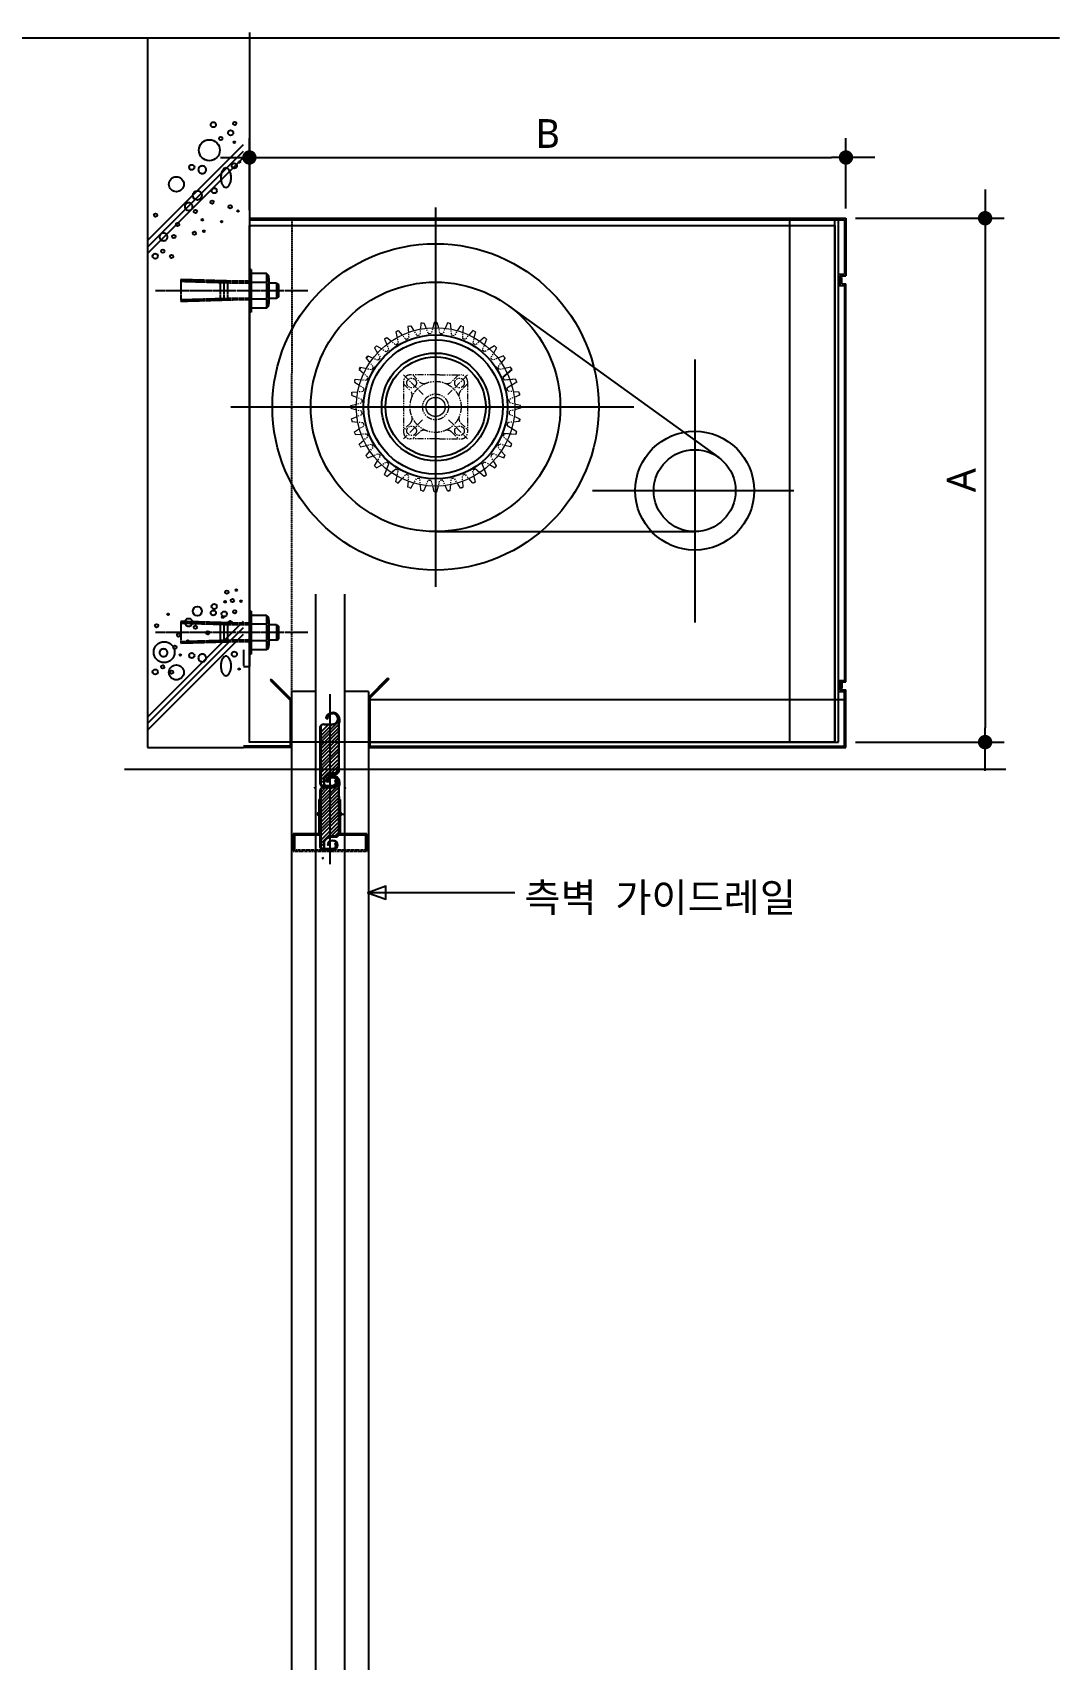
# Model space of a CAD drawing. Header units: millimetres. Extents: x -6941 to 136681, y 2065 to 58366.
# Drawn here: x 54791 to 65491, y 22628 to 39583 of the extents above; entities that cross this region are included whole.
import ezdxf

# ---------------------------------------------------------------- set-up
doc = ezdxf.new("R2010")
doc.units = ezdxf.units.MM
doc.header["$LTSCALE"] = 4
doc.header["$MEASUREMENT"] = 0
for name, pattern in [('CEN', [62, 60, -1, 0, -1]), ('CENTER', [2, 1.25, -0.25, 0.25, -0.25]), ('CENTER2', [1.125, 0.75, -0.125, 0.125, -0.125]), ('HIDDEN', [0.375, 0.25, -0.125]), ('HIDDENX2', [0.75, 0.5, -0.25]), ('PHANTOM2', [1.25, 0.625, -0.125, 0.125, -0.125, 0.125, -0.125])]:
    doc.linetypes.add(name, pattern=pattern)
doc.layers.get('0').update_dxf_attribs({"linetype": 'CONTINUOUS'})
doc.layers.get('DEFPOINTS').update_dxf_attribs({"linetype": 'CONTINUOUS'})
for name, color, linetype in [('2', 3, 'HIDDEN'), ('3', 2, 'CONTINUOUS'), ('4', 4, 'CONTINUOUS'), ('6', 3, 'CONTINUOUS'), ('A-DIMS', 7, 'CONTINUOUS'), ('CEN', 1, 'CEN'), ('CENTER2', 1, 'CENTER2'), ('FIN', 5, 'CONTINUOUS'), ('H', 9, 'CONTINUOUS'), ('HID', 6, 'HIDDEN'), ('L2-1', 3, 'PHANTOM2'), ('R', 1, 'CONTINUOUS'), ('STL', 4, 'CONTINUOUS'), ('TEXT', 2, 'CONTINUOUS'), ('WALL', 2, 'CONTINUOUS')]:
    doc.layers.add(name, color=color, linetype=linetype)
doc.styles.add('HY울릉도L', font='')
doc.styles.add('굴림체', font='')
doc.styles.add('맑은고딕', font='malgun.ttf')
doc.styles.get('HY울릉도L').set_extended_font_data('DotumChe')
doc.styles.get('굴림체').set_extended_font_data('GulimChe')
doc.dimstyles.new('CDIM', dxfattribs={"dimtxt": 3, "dimasz": 1.5, "dimexe": 2, "dimexo": 1, "dimgap": 1, "dimtad": 1, "dimdec": 0, "dimrnd": 0.5, "dimzin": 0, "dimdsep": 32, "dimlunit": 6, "dimtxsty": 'HY울릉도L', "dimblk1": '_CIDOT', "dimblk2": '_CIDOT', "dimsah": 1, "dimcen": 5.5, "dimclrd": 2, "dimclre": 2, "dimclrt": 7, "dimadec": 0, "dimazin": 0, "dimtfac": 1, "dimtdec": 0, "dimtix": 1, "dimtmove": 2, "dimatfit": 1, "dimldrblk": '_CIDOT', "dimfxl": 1, "dimtolj": 1, "dimtzin": 0, "dimlwd": -1, "dimarcsym": 0})

# ---------------------------------------------------------------- blocks, each defined once
blk = doc.blocks.new('_CIDOT')
at = {"color": 0, "linetype": 'ByBlock'}
blk.add_line((2, 0), (-1, 0), dxfattribs=at)
at = {"color": 0, "linetype": 'ByBlock', "const_width": 0.5}
blk.add_lwpolyline([(-0.25, 0, 1), (0.25, 0, 1)], format="xyb", close=True, dxfattribs=at)
blk = doc.blocks.new('*D53')
at = {"layer": 'A-DIMS', "lineweight": -2, "transparency": 16777216}
for p, q in [((63367, 37648), (64917, 37648)), ((63367, 32188), (64917, 32188))]:
    blk.add_line(p, q, dxfattribs=at)
at = {"layer": 'A-DIMS', "transparency": 16777216}
blk.add_line((64717, 37498), (64717, 32338), dxfattribs=at)
at = {"layer": 'DEFPOINTS', "color": 0, "transparency": 16777216}
for p in [(63267, 37648), (63267, 32188), (64717, 32188)]:
    blk.add_point(p, dxfattribs=at)
at = {"layer": 'A-DIMS', "transparency": 16777216, "xscale": 150, "yscale": 150, "zscale": 150}
for p, rotation in [((64717, 37648), 90), ((64717, 32188), 270)]:
    blk.add_blockref('_CIDOT', p, dxfattribs=dict(at, rotation=rotation))
at = {"layer": 'A-DIMS', "color": 3, "transparency": 16777216, "insert": (64467, 34918), "char_height": 300, "attachment_point": 5, "rotation": 90, "style": '맑은고딕'}
blk.add_mtext('\\A1;A', dxfattribs=at)
blk = doc.blocks.new('A$C3A124E75')
at = {"color": 1, "linetype": 'CENTER2', "ltscale": 20}
blk.add_line((35.37, 89.68, 0), (35.37, 18.92, 0), dxfattribs=at)
at = {"color": 4}
for p, q in [((4.12, 68.53, 0), (3.59, 67.47, 0)), ((6.41, 72.26, 0), (7.1, 73.21, 0)), ((9.54, 68.52, 0), (8.88, 67.43, 0)), ((67.15, 67.47, 0), (63.47, 64.27, 0)), ((70.4, 47, 0), (70.21, 45.83, 0))]:
    blk.add_line(p, q, dxfattribs=at)
at = {"color": 4, "linetype": 'CENTER2', "ltscale": 20}
blk.add_line((8.98, 51.94, 0), (14.41, 51.94, 0), dxfattribs=at)
at = {"color": 1}
blk.add_line((20, 51.94, 0), (59.5, 51.94, 0), dxfattribs=at)
at = {"color": 4}
for radius in [22.46, 20.89]:
    blk.add_circle((35.37, 51.94, 0), radius, dxfattribs=at)
at = {"layer": 'CENTER2', "color": 4, "lineweight": 9}
for p, q in [((22.06, 65.25, 0), (30.24, 57.07, 0)), ((48.68, 65.25, 0), (40.5, 57.07, 0)), ((29.94, 46.52, 0), (22.06, 38.64, 0)), ((40.8, 46.52, 0), (48.68, 38.64, 0))]:
    blk.add_line(p, q, dxfattribs=at)
at = {"layer": 'L2-1', "color": 4, "lineweight": 9}
for p, q in [((19.31, 83.46, 0), (18.79, 83.19, 0)), ((18.79, 83.19, 0), (19.88, 78.44, 0)), ((19.31, 83.46, 0), (19.84, 83.73, 0)), ((19.84, 83.73, 0), (23.04, 80.05, 0)), ((24.44, 85.58, 0), (23.88, 85.4, 0)), ((23.88, 85.4, 0), (24.21, 80.53, 0)), ((24.44, 85.58, 0), (25, 85.77, 0)), ((25, 85.77, 0), (27.59, 81.63, 0)), ((27.59, 81.63, 0), (28.71, 82, 0)), ((29.25, 86.79, 0), (28.82, 81.93, 0)), ((29.84, 86.88, 0), (29.25, 86.79, 0)), ((29.84, 86.88, 0), (30.42, 86.97, 0)), ((30.42, 86.97, 0), (32.33, 82.48, 0)), ((32.33, 82.48, 0), (33.5, 82.67, 0)), ((34.78, 87.31, 0), (33.6, 82.58, 0)), ((34.78, 87.31, 0), (35.96, 87.31, 0)), ((35.96, 87.31, 0), (37.14, 82.58, 0)), ((37.14, 82.58, 0), (38.33, 82.58, 0)), ((40.32, 86.97, 0), (38.41, 82.48, 0)), ((40.9, 86.88, 0), (40.32, 86.97, 0)), ((40.9, 86.88, 0), (41.49, 86.79, 0)), ((41.49, 86.79, 0), (41.92, 81.93, 0)), ((41.92, 81.93, 0), (43.08, 81.74, 0)), ((45.74, 85.77, 0), (43.15, 81.63, 0)), ((46.3, 85.58, 0), (45.74, 85.77, 0)), ((46.3, 85.58, 0), (46.86, 85.4, 0)), ((46.86, 85.4, 0), (46.52, 80.53, 0)), ((50.9, 83.73, 0), (47.7, 80.05, 0)), ((51.95, 83.19, 0), (50.86, 78.44, 0)), ((51.43, 83.46, 0), (50.9, 83.73, 0)), ((51.43, 83.46, 0), (51.95, 83.19, 0)), ((10.36, 76.95, 0), (9.94, 76.54, 0)), ((9.94, 76.54, 0), (12.45, 72.35, 0)), ((10.36, 76.95, 0), (10.78, 77.37, 0)), ((10.78, 77.37, 0), (14.96, 74.86, 0)), ((14.58, 80.56, 0), (14.1, 80.21, 0)), ((14.1, 80.21, 0), (15.93, 75.69, 0)), ((14.58, 80.56, 0), (15.06, 80.91, 0)), ((14.96, 74.86, 0), (15.8, 75.7, 0)), ((15.06, 80.91, 0), (18.8, 77.77, 0)), ((18.8, 77.77, 0), (19.75, 78.47, 0)), ((23.04, 80.05, 0), (24.1, 80.59, 0)), ((46.52, 80.53, 0), (47.65, 80.17, 0)), ((50.86, 78.44, 0), (51.91, 77.9, 0)), ((55.68, 80.91, 0), (51.94, 77.77, 0)), ((56.64, 80.21, 0), (54.81, 75.69, 0)), ((56.64, 80.21, 0), (54.81, 75.69, 0)), ((54.81, 75.69, 0), (55.77, 74.99, 0)), ((54.81, 75.69, 0), (55.77, 74.99, 0)), ((56.16, 80.56, 0), (55.68, 80.91, 0)), ((56.16, 80.56, 0), (55.68, 80.91, 0)), ((59.96, 77.37, 0), (55.78, 74.86, 0)), ((56.16, 80.56, 0), (56.64, 80.21, 0)), ((56.16, 80.56, 0), (56.64, 80.21, 0)), ((60.8, 76.54, 0), (58.29, 72.35, 0)), ((60.38, 76.95, 0), (59.96, 77.37, 0)), ((4.12, 68.53, 0), (8.88, 67.43, 0)), ((6.41, 72.26, 0), (9.54, 68.52, 0)), ((7.1, 73.21, 0), (11.63, 71.39, 0)), ((11.63, 71.39, 0), (12.32, 72.35, 0)), ((58.29, 72.35, 0), (59.13, 71.52, 0)), ((63.64, 73.21, 0), (59.11, 71.39, 0)), ((64.33, 72.26, 0), (61.2, 68.52, 0)), ((61.2, 68.52, 0), (61.89, 67.56, 0)), ((66.62, 68.53, 0), (61.86, 67.43, 0)), ((63.98, 72.73, 0), (63.64, 73.21, 0)), ((63.98, 72.73, 0), (64.33, 72.26, 0)), ((66.88, 68, 0), (66.62, 68.53, 0)), ((66.88, 68, 0), (67.15, 67.47, 0)), ((1.73, 62.87, 0), (1.55, 62.31, 0)), ((1.73, 62.87, 0), (1.55, 62.31, 0)), ((1.55, 62.31, 0), (5.68, 59.72, 0)), ((1.55, 62.31, 0), (5.68, 59.72, 0)), ((1.73, 62.87, 0), (1.91, 63.44, 0)), ((1.73, 62.87, 0), (1.91, 63.44, 0)), ((1.91, 63.44, 0), (6.78, 63.1, 0)), ((1.91, 63.44, 0), (6.78, 63.1, 0)), ((3.59, 67.47, 0), (7.27, 64.27, 0)), ((6.78, 63.1, 0), (7.15, 64.22, 0)), ((6.78, 63.1, 0), (7.15, 64.22, 0)), ((22.06, 62.59, 0), (22.06, 41.3, 0)), ((22.06, 61.49, 0), (24.86, 58.69, 0)), ((35.37, 65.25, 0), (24.72, 65.25, 0)), ((25.83, 65.25, 0), (28.63, 62.45, 0)), ((37.06, 65.25, 0), (35.37, 65.25, 0)), ((37.06, 65.25, 0), (46.02, 65.25, 0)), ((44.91, 65.25, 0), (42.11, 62.45, 0)), ((48.68, 61.49, 0), (45.88, 58.69, 0)), ((48.68, 62.59, 0), (48.68, 41.3, 0)), ((63.47, 64.27, 0), (64.01, 63.22, 0)), ((68.83, 63.44, 0), (63.96, 63.1, 0)), ((69.19, 62.31, 0), (65.06, 59.72, 0)), ((0.44, 57.48, 0), (0.34, 56.89, 0)), ((0.34, 56.89, 0), (4.83, 54.98, 0)), ((0.44, 57.48, 0), (0.53, 58.06, 0)), ((0.53, 58.06, 0), (5.39, 58.49, 0)), ((4.73, 53.72, 0), (4.73, 54.9, 0)), ((5.39, 58.49, 0), (5.57, 59.66, 0)), ((65.06, 59.72, 0), (65.42, 58.6, 0)), ((65.06, 59.72, 0), (65.42, 58.6, 0)), ((70.21, 58.06, 0), (65.35, 58.49, 0)), ((70.4, 56.89, 0), (65.91, 54.98, 0)), ((65.91, 54.98, 0), (66.09, 53.82, 0)), ((0, 52.54, 0), (4.73, 53.72, 0)), ((0, 51.94, 0), (0, 52.54, 0)), ((0, 51.94, 0), (0, 51.35, 0)), ((0, 51.35, 0), (4.73, 50.17, 0)), ((0.34, 47, 0), (4.83, 48.9, 0)), ((4.83, 48.9, 0), (4.65, 50.07, 0)), ((70.4, 47, 0), (65.91, 48.9, 0)), ((70.74, 52.54, 0), (66.01, 53.72, 0)), ((70.74, 51.35, 0), (66.01, 50.17, 0)), ((66.01, 50.17, 0), (66.01, 48.99, 0)), ((0.44, 46.41, 0), (0.34, 47, 0)), ((0.44, 46.41, 0), (0.53, 45.83, 0)), ((0.53, 45.83, 0), (5.39, 45.4, 0)), ((1.55, 41.58, 0), (5.68, 44.16, 0)), ((1.55, 41.58, 0), (5.68, 44.16, 0)), ((1.73, 41.01, 0), (1.55, 41.58, 0)), ((1.73, 41.01, 0), (1.55, 41.58, 0)), ((1.73, 41.01, 0), (1.91, 40.45, 0)), ((1.73, 41.01, 0), (1.91, 40.45, 0)), ((1.91, 40.45, 0), (6.78, 40.79, 0)), ((1.91, 40.45, 0), (6.78, 40.79, 0)), ((5.68, 44.16, 0), (5.32, 45.29, 0)), ((5.68, 44.16, 0), (5.32, 45.29, 0)), ((24.86, 45.2, 0), (22.06, 42.4, 0)), ((28.63, 41.44, 0), (25.83, 38.64, 0)), ((42.11, 41.44, 0), (44.91, 38.64, 0)), ((45.88, 45.2, 0), (48.68, 42.4, 0)), ((63.96, 40.79, 0), (63.59, 39.66, 0)), ((63.96, 40.79, 0), (63.59, 39.66, 0)), ((68.83, 40.45, 0), (63.96, 40.79, 0)), ((69.19, 41.58, 0), (65.06, 44.16, 0)), ((65.35, 45.4, 0), (65.17, 44.23, 0)), ((70.21, 45.83, 0), (65.35, 45.4, 0)), ((3.59, 36.41, 0), (7.27, 39.62, 0)), ((3.85, 35.89, 0), (3.59, 36.41, 0)), ((3.85, 35.89, 0), (4.12, 35.36, 0)), ((4.12, 35.36, 0), (8.88, 36.45, 0)), ((6.41, 31.63, 0), (9.54, 35.37, 0)), ((7.27, 39.62, 0), (6.73, 40.67, 0)), ((9.54, 35.37, 0), (8.84, 36.33, 0)), ((35.37, 38.64, 0), (24.72, 38.64, 0)), ((37.06, 38.64, 0), (46.02, 38.64, 0)), ((64.33, 31.63, 0), (61.2, 35.37, 0)), ((61.86, 36.45, 0), (61.33, 35.4, 0)), ((66.62, 35.36, 0), (61.86, 36.45, 0)), ((67.15, 36.41, 0), (63.47, 39.62, 0)), ((66.88, 35.89, 0), (66.62, 35.36, 0)), ((66.88, 35.89, 0), (67.15, 36.41, 0)), ((6.75, 31.15, 0), (6.41, 31.63, 0)), ((6.75, 31.15, 0), (7.1, 30.68, 0)), ((7.1, 30.68, 0), (11.63, 32.5, 0)), ((9.94, 27.35, 0), (12.45, 31.53, 0)), ((10.36, 26.93, 0), (9.94, 27.35, 0)), ((10.78, 26.52, 0), (14.96, 29.02, 0)), ((12.45, 31.53, 0), (11.61, 32.37, 0)), ((14.1, 23.68, 0), (15.93, 28.2, 0)), ((15.93, 28.2, 0), (14.97, 28.9, 0)), ((56.64, 23.68, 0), (54.81, 28.2, 0)), ((55.78, 29.02, 0), (54.94, 28.19, 0)), ((59.96, 26.52, 0), (55.78, 29.02, 0)), ((60.8, 27.35, 0), (58.29, 31.53, 0)), ((59.11, 32.5, 0), (58.42, 31.54, 0)), ((63.64, 30.68, 0), (59.11, 32.5, 0)), ((60.38, 26.93, 0), (60.8, 27.35, 0)), ((63.98, 31.15, 0), (63.64, 30.68, 0)), ((63.98, 31.15, 0), (64.33, 31.63, 0)), ((10.36, 26.93, 0), (10.78, 26.52, 0)), ((14.58, 23.33, 0), (14.1, 23.68, 0)), ((14.58, 23.33, 0), (15.06, 22.98, 0)), ((15.06, 22.98, 0), (18.8, 26.11, 0)), ((18.79, 20.7, 0), (19.88, 25.45, 0)), ((19.31, 20.43, 0), (18.79, 20.7, 0)), ((19.88, 25.45, 0), (18.83, 25.99, 0)), ((19.31, 20.43, 0), (19.84, 20.16, 0)), ((19.84, 20.16, 0), (23.04, 23.84, 0)), ((24.21, 23.35, 0), (23.09, 23.72, 0)), ((23.88, 18.49, 0), (24.21, 23.35, 0)), ((25, 18.12, 0), (27.59, 22.26, 0)), ((28.82, 21.96, 0), (27.66, 22.15, 0)), ((29.25, 17.1, 0), (28.82, 21.96, 0)), ((30.42, 16.92, 0), (32.33, 21.41, 0)), ((33.6, 21.31, 0), (32.41, 21.31, 0)), ((33.6, 21.31, 0), (32.41, 21.31, 0)), ((34.78, 16.57, 0), (33.6, 21.31, 0)), ((34.78, 16.57, 0), (33.6, 21.31, 0)), ((35.96, 16.57, 0), (37.14, 21.31, 0)), ((35.96, 16.57, 0), (37.14, 21.31, 0)), ((38.41, 21.41, 0), (37.24, 21.22, 0)), ((40.32, 16.92, 0), (38.41, 21.41, 0)), ((41.49, 17.1, 0), (41.92, 21.96, 0)), ((43.15, 22.26, 0), (42.02, 21.89, 0)), ((45.74, 18.12, 0), (43.15, 22.26, 0)), ((46.86, 18.49, 0), (46.52, 23.35, 0)), ((47.7, 23.84, 0), (46.64, 23.3, 0)), ((50.9, 20.16, 0), (47.7, 23.84, 0)), ((51.95, 20.7, 0), (50.86, 25.45, 0)), ((51.43, 20.43, 0), (50.9, 20.16, 0)), ((51.94, 26.11, 0), (50.99, 25.42, 0)), ((51.94, 26.11, 0), (50.99, 25.42, 0)), ((51.43, 20.43, 0), (51.95, 20.7, 0)), ((55.68, 22.98, 0), (51.94, 26.11, 0)), ((60.38, 26.93, 0), (59.96, 26.52, 0)), ((24.44, 18.31, 0), (23.88, 18.49, 0)), ((24.44, 18.31, 0), (25, 18.12, 0)), ((29.84, 17.01, 0), (29.25, 17.1, 0)), ((29.84, 17.01, 0), (30.42, 16.92, 0)), ((35.37, 16.57, 0), (34.78, 16.57, 0)), ((35.37, 16.57, 0), (34.78, 16.57, 0)), ((35.37, 16.57, 0), (35.96, 16.57, 0)), ((35.37, 16.57, 0), (35.96, 16.57, 0)), ((40.9, 17.01, 0), (40.32, 16.92, 0)), ((40.9, 17.01, 0), (41.49, 17.1, 0)), ((46.3, 18.31, 0), (45.74, 18.12, 0)), ((46.3, 18.31, 0), (46.86, 18.49, 0))]:
    blk.add_line(p, q, dxfattribs=at)
for centre, radius in [((25.39, 61.93, 0), 2), ((35.37, 51.94, 0), 10.65), ((45.35, 61.93, 0), 2), ((35.37, 51.94, 0), 5.39), ((35.37, 51.94, 0), 3.99), ((25.39, 41.96, 0), 2), ((45.35, 41.96, 0), 2)]:
    blk.add_circle(centre, radius, dxfattribs=at)
for centre, radius, start, end in [((35.37, 51.94, 0), 35.37, 44.04191, 45.95809), ((35.37, 51.94, 0), 35.37, 35.04191, 36.95809), ((35.37, 51.94, 0), 35.37, 26.04191, 27.95809), ((24.72, 62.59, 0), 2.66, 90, 180), ((30.51, 64.33, 0), 2.66, 225, 291.42182), ((40.23, 64.33, 0), 2.66, 248.57818, 315), ((46.02, 62.59, 0), 2.66, 0, 90), ((35.37, 51.94, 0), 35.37, 17.04191, 18.95809), ((22.98, 56.8, 0), 2.66, 338.57818, 45), ((47.76, 56.8, 0), 2.66, 135, 201.42182), ((35.37, 51.94, 0), 35.37, 8.04191, 9.95809), ((22.98, 47.08, 0), 2.66, 315, 21.42182), ((47.76, 47.08, 0), 2.66, 158.57818, 225), ((35.37, 51.94, 0), 35.37, 359.04191, 0.95809), ((24.72, 41.3, 0), 2.66, 180, 270), ((30.51, 39.55, 0), 2.66, 68.57818, 135), ((40.23, 39.55, 0), 2.66, 45, 111.42182), ((46.02, 41.3, 0), 2.66, 270, 0), ((35.37, 51.94, 0), 35.37, 341.04191, 342.95809), ((35.37, 51.94, 0), 35.37, 332.04191, 333.95809), ((35.37, 51.94, 0), 35.37, 314.04191, 315.95809), ((35.37, 51.94, 0), 35.37, 323.04191, 324.95809), ((35.37, 51.94, 0), 35.37, 296.04191, 297.95809), ((35.37, 51.94, 0), 35.37, 305.04191, 306.95809), ((35.37, 51.94, 0), 35.37, 278.04191, 279.95809), ((35.37, 51.94, 0), 35.37, 287.04191, 288.95809)]:
    blk.add_arc(centre, radius, start, end, dxfattribs=at)
at = {"layer": 'R', "color": 4, "lineweight": 9, "ltscale": 50}
blk.add_circle((35.37, 51.94, 0), 33.02, dxfattribs=at)
at = {"layer": 'R', "color": 1, "lineweight": 9, "ltscale": 50}
blk.add_circle((35.37, 51.94, 0), 33.02, dxfattribs=at)
at = {"layer": 'WALL', "color": 4, "lineweight": 9}
for p, q in [((14.58, 80.56, 0), (15.06, 80.91, 0)), ((68.83, 63.44, 0), (63.96, 63.1, 0)), ((69.19, 62.31, 0), (65.06, 59.72, 0)), ((69.01, 62.87, 0), (68.83, 63.44, 0)), ((69.01, 62.87, 0), (68.83, 63.44, 0)), ((69.01, 62.87, 0), (69.19, 62.31, 0)), ((69.01, 62.87, 0), (69.19, 62.31, 0)), ((70.3, 57.48, 0), (70.21, 58.06, 0)), ((70.3, 57.48, 0), (70.4, 56.89, 0)), ((70.74, 51.94, 0), (70.74, 52.54, 0)), ((70.74, 51.94, 0), (70.74, 51.35, 0)), ((68.83, 40.45, 0), (63.96, 40.79, 0)), ((69.19, 41.58, 0), (65.06, 44.16, 0)), ((69.01, 41.01, 0), (68.83, 40.45, 0)), ((69.01, 41.01, 0), (68.83, 40.45, 0)), ((69.01, 41.01, 0), (69.19, 41.58, 0)), ((69.01, 41.01, 0), (69.19, 41.58, 0)), ((37.06, 38.64, 0), (35.37, 38.64, 0)), ((14.1, 23.68, 0), (15.93, 28.2, 0)), ((15.93, 28.2, 0), (14.97, 28.9, 0)), ((56.64, 23.68, 0), (54.81, 28.2, 0)), ((14.58, 23.33, 0), (14.1, 23.68, 0)), ((14.58, 23.33, 0), (15.06, 22.98, 0)), ((15.06, 22.98, 0), (18.8, 26.11, 0)), ((55.68, 22.98, 0), (51.94, 26.11, 0)), ((56.16, 23.33, 0), (55.68, 22.98, 0)), ((56.16, 23.33, 0), (55.68, 22.98, 0)), ((56.16, 23.33, 0), (56.64, 23.68, 0)), ((56.16, 23.33, 0), (56.64, 23.68, 0))]:
    blk.add_line(p, q, dxfattribs=at)
blk.add_circle((35.37, 51.94, 0), 3.99, dxfattribs=at)
blk = doc.blocks.new('*D54')
at = {"layer": 'A-DIMS', "lineweight": -2, "transparency": 16777216}
for p, q in [((57051, 37732), (57051, 38481)), ((63267, 37748), (63267, 38481))]:
    blk.add_line(p, q, dxfattribs=at)
at = {"layer": 'A-DIMS', "transparency": 16777216}
blk.add_line((57201, 38281), (63117, 38281), dxfattribs=at)
at = {"layer": 'DEFPOINTS', "color": 0, "transparency": 16777216}
for p in [(63267, 38281), (63267, 37648), (57051, 37632)]:
    blk.add_point(p, dxfattribs=at)
at = {"layer": 'A-DIMS', "transparency": 16777216, "xscale": 150, "yscale": 150, "zscale": 150, "rotation": 180}
blk.add_blockref('_CIDOT', (57051, 38281), dxfattribs=at)
at = {"layer": 'A-DIMS', "transparency": 16777216, "xscale": 150, "yscale": 150, "zscale": 150}
blk.add_blockref('_CIDOT', (63267, 38281), dxfattribs=at)
at = {"layer": 'A-DIMS', "color": 3, "transparency": 16777216, "insert": (60159, 38531), "char_height": 300, "attachment_point": 5, "style": '맑은고딕'}
blk.add_mtext('\\A1;B', dxfattribs=at)

msp = doc.modelspace()

# ---------------------------------------------------------------- hatches: boundary and pattern name
h = msp.add_hatch()
h.set_pattern_fill('ANSI31', color=3, scale=10.449, angle=-90, style=0)
h.set_pattern_definition([(315, (56884.0995, 36228.621), (0.92356984, 0.92356984), [])])
h.paths.add_polyline_path([(57793.56, 31763.13), (57793.56, 32278.71), (57793.56, 32342.96, -0.41421356), (57821.05, 32370.45), (57918.69, 32370.45), (57918.69, 32375.73), (57821.05, 32375.73, 0.41421356), (57788.28, 32342.96), (57788.28, 32278.71), (57788.28, 31763.13)])
h.paths.add_polyline_path([(57978.94, 32430.13), (57973.66, 32430.13, -0.27209364), (57944.94, 32382.4), (57954.71, 32382.4, 0.23431275)])
h.paths.add_polyline_path([(57978.94, 32430.13, 0.41699265), (57918.69, 32490.96), (57918.69, 32485.68, -0.41725974), (57973.66, 32430.13)])
h.paths.add_polyline_path([(57918.69, 32485.68), (57918.69, 32490.96, 0.41421356), (57858.43, 32430.71), (57863.71, 32430.71, -0.41421356)])
h.paths.add_polyline_path([(57954.71, 32382.4), (57944.94, 32382.4, -0.12508596), (57918.69, 32375.73), (57918.69, 32370.45, 0.1615526)])
h.paths.add_polyline_path([(57821.05, 31722.67), (57918.69, 31722.67), (57918.69, 31727.94), (57854.25, 31727.94), (57821.05, 31727.94, -0.41421356), (57793.56, 31755.43), (57793.56, 31763.13), (57788.28, 31763.13), (57788.28, 31755.43, 0.41421356)])
h.paths.add_polyline_path([(57918.69, 31818.55), (57918.69, 31823.82, 0.41421356), (57868.11, 31773.24), (57873.39, 31773.24, -0.41421356)])
h.paths.add_polyline_path([(57968.25, 31763.13, 0.47449787), (57918.69, 31823.82), (57918.69, 31818.55, -0.48182108), (57962.85, 31763.13)])
h.paths.add_polyline_path([(57968.25, 31763.13), (57962.85, 31763.13, -0.34969061), (57918.69, 31727.94), (57918.69, 31722.67, 0.35639396)])
h = msp.add_hatch()
h.set_pattern_fill('ANSI31', color=3, scale=10.449, angle=-90, style=0)
h.set_pattern_definition([(315, (56884.0995, 35571.0585), (0.92356984, 0.92356984), [])])
h.paths.add_polyline_path([(57793.56, 31105.57), (57793.56, 31621.14), (57793.56, 31685.4, -0.41421356), (57821.05, 31712.89), (57918.69, 31712.89), (57918.69, 31718.17), (57821.05, 31718.17, 0.41421356), (57788.28, 31685.4), (57788.28, 31621.14), (57788.28, 31105.57)])
h.paths.add_polyline_path([(57978.94, 31772.57), (57973.66, 31772.57, -0.27209364), (57944.94, 31724.84), (57954.71, 31724.84, 0.23431275)])
h.paths.add_polyline_path([(57978.94, 31772.57, 0.41699265), (57918.69, 31833.4), (57918.69, 31828.12, -0.41725974), (57973.66, 31772.57)])
h.paths.add_polyline_path([(57918.69, 31828.12), (57918.69, 31833.4, 0.41421356), (57858.43, 31773.14), (57863.71, 31773.14, -0.41421356)])
h.paths.add_polyline_path([(57954.71, 31724.84), (57944.94, 31724.84, -0.12508596), (57918.69, 31718.17), (57918.69, 31712.89, 0.1615526)])
h.paths.add_polyline_path([(57821.05, 31065.1), (57918.69, 31065.1), (57918.69, 31070.38), (57854.25, 31070.38), (57821.05, 31070.38, -0.41421356), (57793.56, 31097.87), (57793.56, 31105.57), (57788.28, 31105.57), (57788.28, 31097.87, 0.41421356)])
h.paths.add_polyline_path([(57918.69, 31160.98), (57918.69, 31166.26, 0.41421356), (57868.11, 31115.68), (57873.39, 31115.68, -0.41421356)])
h.paths.add_polyline_path([(57968.25, 31105.57, 0.47449787), (57918.69, 31166.26), (57918.69, 31160.98, -0.48182108), (57962.85, 31105.57)])
h.paths.add_polyline_path([(57968.25, 31105.57), (57962.85, 31105.57, -0.34969061), (57918.69, 31070.38), (57918.69, 31065.1, 0.35639396)])

# ---------------------------------------------------------------- linework, layer by layer
at = {"color": 0}
for p, q in [((55990.64, 39525.2), (55990.64, 32131.78)), ((55990.64, 32131.78), (56990.64, 32131.78))]:
    msp.add_line(p, q, dxfattribs=at)
at = {"color": 1, "linetype": 'ByBlock'}
for p, q in [((57890.77, 30916.16), (57890.77, 32689.3)), ((57890.77, 31332.81), (57890.77, 32582.22)), ((55750.31, 31906.09), (64933.42, 31906.09))]:
    msp.add_line(p, q, dxfattribs=at)
at = {"color": 2, "linetype": 'ByBlock'}
for p, q in [((57733.27, 31711.21), (57733.27, 31720.02)), ((58048.27, 31711.21), (58048.27, 31720.02))]:
    msp.add_line(p, q, dxfattribs=at)
at = {"color": 2}
for p, q in [((57733.27, 31711.21), (57733.27, 31720.02)), ((58048.27, 31711.21), (58048.27, 31720.02)), ((57733.27, 31704.72), (57733.27, 31702.92)), ((58048.27, 31704.72), (58048.27, 31702.92))]:
    msp.add_line(p, q, dxfattribs=at)
for p, q in [((57918.69, 31722.67), (57852.32, 31722.67)), ((57918.69, 31718.17), (57918.69, 31722.67)), ((57773.37, 31591.6), (57773.37, 31231.6)), ((57773.37, 31591.6), (57786.87, 31591.6)), ((57786.87, 31591.6), (57786.87, 31093.48)), ((57984.66, 31620.14), (57984.66, 31218.1)), ((57984.66, 31591.6), (57998.16, 31591.6)), ((57998.16, 31591.6), (57998.16, 31231.6)), ((57773.37, 31231.6), (57508.27, 31231.6)), ((57508.27, 31231.6), (57508.27, 31051.6)), ((57521.77, 31065.1), (57521.77, 31218.1)), ((57786.87, 31218.1), (57521.77, 31218.1)), ((57521.77, 31218.1), (57521.77, 31065.1)), ((57984.66, 31359.14), (57984.66, 31341.14)), ((58259.77, 31218.1), (57984.66, 31218.1)), ((58273.27, 31231.6), (57998.16, 31231.6)), ((58259.77, 31218.1), (58259.77, 31065.1)), ((58273.27, 31051.6), (58273.27, 31231.6))]:
    msp.add_line(p, q)
at = {"color": 1, "linetype": 'CENTER'}
for p, q in [((57755.77, 31438.6), (57793.56, 31438.6)), ((57994.05, 31438.6), (58040.44, 31438.6))]:
    msp.add_line(p, q, dxfattribs=at)
for points in [[(57788.28, 32278.71), (57788.28, 32342.96, -0.41421356), (57821.05, 32375.73), (57918.69, 32375.73, 2.41421356), (57863.71, 32430.71), (57858.43, 32430.71, -2.41421356), (57918.69, 32370.45), (57821.05, 32370.45, 0.41421356), (57793.56, 32342.96), (57793.56, 32278.71)], [(57984.66, 32278.71), (57984.66, 32383.57, 1.12925813), (57845.76, 32440.68), (57850.84, 32439.28, -1.14028146), (57979.38, 32384.98), (57979.38, 32278.71)], [(57793.56, 32278.71), (57793.56, 31755.43, 0.41421356), (57821.05, 31727.94), (57918.69, 31727.94, 2.41421356), (57873.39, 31773.24), (57868.11, 31773.24, -2.41421356), (57918.69, 31722.67), (57821.05, 31722.67, -0.41421356), (57788.28, 31755.43), (57788.28, 32278.71)], [(57979.38, 32278.71), (57979.38, 31886.94, -0.41421356), (57957.17, 31864.73), (57918.69, 31864.73, 0.25198436), (57833.9, 31819.1, 0.1468968), (57826.77, 31795.35), (57826.77, 31755.43, 0.41421356), (57854.25, 31727.94), (57918.69, 31727.94, 0.66817864), (57943.57, 31788.01), (57939.84, 31784.28, -0.66817864), (57918.69, 31733.22), (57854.25, 31733.22, -0.41421356), (57832.04, 31755.43), (57832.04, 31795.35, -0.1468968), (57838.3, 31816.19, -0.25198436), (57918.69, 31859.45), (57957.17, 31859.45, 0.41421356), (57984.66, 31886.94), (57984.66, 32278.71)], [(57788.28, 31621.14), (57788.28, 31685.4, -0.41421356), (57821.05, 31718.17), (57918.69, 31718.17, 2.41421356), (57863.71, 31773.14), (57858.43, 31773.14, -2.41421356), (57918.69, 31712.89), (57821.05, 31712.89, 0.41421356), (57793.56, 31685.4), (57793.56, 31621.14)], [(57984.66, 31621.14), (57984.66, 31726.01, 1.12925813), (57845.76, 31783.12), (57850.84, 31781.72, -1.14028146), (57979.38, 31727.42), (57979.38, 31621.14)], [(57793.56, 31621.14), (57793.56, 31097.87, 0.41421356), (57821.05, 31070.38), (57918.69, 31070.38, 2.41421356), (57873.39, 31115.68), (57868.11, 31115.68, -2.41421356), (57918.69, 31065.1), (57821.05, 31065.1, -0.41421356), (57788.28, 31097.87), (57788.28, 31621.14)], [(57979.38, 31621.14), (57979.38, 31229.38, -0.41421356), (57957.17, 31207.17), (57918.69, 31207.17, 0.25198436), (57833.9, 31161.53, 0.1468968), (57826.77, 31137.79), (57826.77, 31097.87, 0.41421356), (57854.25, 31070.38), (57918.69, 31070.38, 0.66817864), (57943.57, 31130.45), (57939.84, 31126.71, -0.66817864), (57918.69, 31075.66), (57854.25, 31075.66, -0.41421356), (57832.04, 31097.87), (57832.04, 31137.79, -0.1468968), (57838.3, 31158.63, -0.25198436), (57918.69, 31201.89), (57957.17, 31201.89, 0.41421356), (57984.66, 31229.38), (57984.66, 31621.14)]]:
    msp.add_lwpolyline(points, format="xyb")
for points in [[(57761.99, 31436.92), (57768.28, 31436.92), (57768.28, 31440.87), (57762.04, 31440.87)], [(58010.72, 31436.92), (58004.42, 31436.92), (58004.42, 31440.87), (58010.66, 31440.87)]]:
    msp.add_lwpolyline(points)
for centre, start, end in [((57783.18, 31438.6), 184.544427, 242.528361), ((57783.18, 31438.6), 117.471639, 173.891628), ((57989.52, 31438.6), 6.108372, 62.528361), ((57989.52, 31438.6), 297.471639, 355.455573)]:
    msp.add_arc(centre, 21.26, start, end)
at = {"layer": '2', "color": 0}
msp.add_line((56990.64, 32976.47), (57050.64, 32976.47), dxfattribs=at)
at = {"layer": '2', "color": 0, "ltscale": 10}
for p, q in [((57508.27, 31051.6), (58278.09, 31051.6)), ((57521.77, 31065.1), (58259.77, 31065.1))]:
    msp.add_line(p, q, dxfattribs=at)
at = {"layer": '2', "color": 0}
for centre, radius in [((56946.64, 38233.78), 8.75), ((56850.64, 33434.78), 17.49), ((56943.64, 32949.47), 8.75)]:
    msp.add_circle(centre, radius, dxfattribs=at)
at = {"layer": '3', "color": 2, "linetype": 'ByBlock'}
msp.add_line((65491.46, 39525.2), (43933.83, 39525.2), dxfattribs=at)
at = {"layer": '3', "color": 2, "linetype": 'HIDDENX2'}
for p, q in [((57491.64, 37647.78), (57490.64, 32131.78)), ((57490.64, 32131.78), (56990.64, 32131.78))]:
    msp.add_line(p, q, dxfattribs=at)
at = {"layer": '3', "color": 2}
msp.add_lwpolyline([(57050.64, 37571.78), (63150.64, 37571.78), (63150.64, 32187.78), (57050.64, 32187.78)], close=True, dxfattribs=at)
at = {"layer": '4', "color": 0}
for p, q in [((63190.64, 32187.78), (63190.64, 37056.78)), ((63190.64, 32147.78), (63250.64, 32147.78))]:
    msp.add_line(p, q, dxfattribs=at)
at = {"layer": '6'}
for p, q in [((57789.16, 32212.98), (57988.58, 32412.41)), ((57788.54, 32143.4), (57979.38, 32334.24)), ((57788.61, 32110.09), (57979.38, 32300.87)), ((57788.66, 32283.67), (57880.09, 32375.1)), ((57788.73, 32043.47), (57979.38, 32234.13)), ((57788.85, 32074.75), (57979.38, 32265.28)), ((57788.91, 32248.33), (57915.44, 32374.86)), ((57789.03, 32181.71), (57979.38, 32372.06)), ((57788.51, 31860.83), (57976.59, 32048.91)), ((57788.87, 31965.75), (57979.38, 32156.27)), ((57788.99, 31899.13), (57979.38, 32089.52)), ((57789.12, 31930.41), (57984.66, 32125.95)), ((57789.17, 32006.09), (57979.38, 32196.31)), ((57788.4, 31818.45), (57973.24, 32003.29)), ((57788.65, 31783.1), (57978.8, 31973.25)), ((57892.52, 31855.83), (57974.47, 31937.78)), ((57933.96, 31859.45), (57979.38, 31904.87)), ((57788.52, 31751.83), (57832.04, 31795.35)), ((57788.66, 31626.11), (57880.09, 31717.54)), ((57788.78, 31657.38), (57848.82, 31717.42)), ((57788.91, 31590.76), (57915.44, 31717.29)), ((57789.03, 31524.14), (57979.38, 31714.5)), ((57789.16, 31555.42), (57988.58, 31754.85)), ((57789.46, 31693.65), (57812.55, 31716.74)), ((57802.82, 31728.3), (57832.04, 31757.53)), ((57924.3, 31828.49), (57928.52, 31832.71)), ((57950.41, 31819.01), (57954.82, 31823.42)), ((57965.98, 31803.43), (57971.77, 31809.22)), ((57973.62, 31775.48), (57984.93, 31786.79)), ((57788.54, 31485.84), (57979.38, 31676.68)), ((57788.61, 31452.53), (57979.38, 31643.31)), ((57788.73, 31385.91), (57979.38, 31576.57)), ((57788.85, 31417.18), (57979.38, 31607.71)), ((57789.17, 31348.53), (57979.38, 31538.75)), ((57788.51, 31203.26), (57976.59, 31391.35)), ((57788.87, 31308.19), (57979.38, 31498.7)), ((57788.99, 31241.57), (57979.38, 31431.96)), ((57789.12, 31272.84), (57984.66, 31468.39)), ((57788.4, 31160.89), (57973.24, 31345.73)), ((57788.65, 31125.54), (57978.8, 31315.69)), ((57892.52, 31198.27), (57974.47, 31280.22)), ((57933.96, 31201.89), (57979.38, 31247.31)), ((57788.52, 31094.27), (57832.04, 31137.79)), ((57802.82, 31070.74), (57832.04, 31099.97))]:
    msp.add_line(p, q, dxfattribs=at)
at = {"layer": 'CEN', "color": 0}
for p, q in [((57658.64, 36891.78), (56071.64, 36891.78)), ((57658.64, 33329.47), (56071.64, 33329.47))]:
    msp.add_line(p, q, dxfattribs=at)
at = {"layer": 'FIN', "color": 0}
for p, q in [((57050.64, 37647.78), (63266.64, 37647.78)), ((63266.64, 37647.78), (63266.64, 37047.78)), ((57050.64, 37631.78), (63250.64, 37631.78)), ((57050.64, 37631.78), (62490.64, 37631.78)), ((63250.64, 37631.78), (63250.64, 37063.78)), ((63190.64, 37063.78), (63250.64, 37063.78)), ((63190.64, 36947.78), (63190.64, 37063.78)), ((63206.64, 37047.78), (63266.64, 37047.78)), ((63206.64, 36947.78), (63206.64, 37047.78)), ((63206.64, 37031.78), (63222.64, 37031.78)), ((63222.64, 36963.78), (63222.64, 37031.78)), ((63222.64, 36963.78), (63266.64, 36963.78)), ((63266.64, 32815.78), (63266.64, 36963.78)), ((63190.64, 36947.78), (63206.64, 36947.78)), ((63206.64, 36947.78), (63250.64, 36947.78)), ((63250.64, 36947.78), (63250.64, 32831.78)), ((57740.64, 33731.78), (57740.64, 17827.49)), ((58040.64, 33731.78), (58040.64, 17827.49)), ((57278.51, 32843.92), (57267.2, 32832.6)), ((57267.2, 32832.6), (57474.64, 32625.16)), ((57278.51, 32843.92), (57490.64, 32631.78)), ((58491.46, 32855.23), (58290.64, 32654.41)), ((58502.77, 32843.92), (58306.64, 32647.78)), ((58491.46, 32855.23), (58502.77, 32843.92)), ((63190.64, 32831.78), (63190.64, 32715.78)), ((63190.64, 32831.78), (63206.64, 32831.78)), ((63206.64, 32831.78), (63250.64, 32831.78)), ((63206.64, 32831.78), (63206.64, 32731.78)), ((63222.64, 32747.78), (63206.64, 32747.78)), ((63206.64, 32731.78), (63266.64, 32731.78)), ((63222.64, 32815.78), (63266.64, 32815.78)), ((63222.64, 32815.78), (63222.64, 32747.78)), ((63266.64, 32131.78), (63266.64, 32731.78)), ((57474.64, 32625.16), (57474.64, 32147.78)), ((57490.64, 32715.78), (57490.64, 17827.49)), ((57740.64, 32715.78), (57490.64, 32715.78)), ((58290.64, 32715.78), (58040.64, 32715.78)), ((58290.64, 32715.78), (58290.64, 17827.49)), ((63190.64, 32715.78), (63250.64, 32715.78)), ((63250.64, 32147.78), (63250.64, 32715.78)), ((57474.64, 32147.78), (56990.64, 32147.78)), ((57490.64, 32131.78), (56990.64, 32131.78)), ((58290.64, 32131.78), (63266.64, 32131.78)), ((58306.64, 32147.78), (63190.64, 32147.78)), ((58321.64, 32131.78), (63190.64, 32131.78)), ((57810.66, 30989.24), (57818.99, 30971.07))]:
    msp.add_line(p, q, dxfattribs=at)
at = {"layer": 'H', "color": 0}
for p, q in [((55990.64, 37415.67), (56990.64, 38415.67)), ((55990.64, 37347.67), (56990.64, 38347.67)), ((55990.64, 37279.67), (56990.64, 38279.67)), ((55990.64, 32449.47), (56990.64, 33449.47)), ((55990.64, 32381.47), (56990.64, 33381.47)), ((55990.64, 32313.47), (56990.64, 33313.47))]:
    msp.add_line(p, q, dxfattribs=at)
for points in [[(56518.64, 38153.67, 0.10416132), (56521.76, 38138.86, 0.10066191), (56530.8, 38126.09, 0.09607846), (56544.14, 38117.67, 0.09307095), (56560.14, 38114.67, 0.09307095), (56576.14, 38117.67, 0.09607846), (56589.49, 38126.09, 0.10066191), (56598.52, 38138.86, 0.10416132), (56601.64, 38153.67, 0.10416132), (56598.52, 38168.47, 0.10066191), (56589.49, 38181.24, 0.09607846), (56576.14, 38189.66, 0.09307095), (56560.14, 38192.67, 0.09307095), (56544.14, 38189.66, 0.09607846), (56530.8, 38181.24, 0.10066191), (56521.76, 38168.47, 0.10416132)], [(56752.64, 38070.67, 0.05402059), (56757.1, 38029.52, 0.06786055), (56768.46, 37998.54, 0.10538209), (56788.12, 37975.05, 0.1675209), (56806.64, 37968.67, 0.1675209), (56825.16, 37975.05, 0.10538209), (56844.83, 37998.54, 0.06786055), (56856.18, 38029.52, 0.05402059), (56860.64, 38070.67, 0.05402059), (56856.18, 38111.81, 0.06786055), (56844.83, 38142.79, 0.10538209), (56825.16, 38166.28, 0.1675209), (56806.64, 38172.67, 0.1675209), (56788.12, 38166.28, 0.10538209), (56768.46, 38142.79, 0.06786055), (56757.1, 38111.81, 0.05402059)], [(56376.64, 37768.67, 0.10416132), (56379.76, 37753.86, 0.10066191), (56388.8, 37741.09, 0.09607846), (56402.14, 37732.67, 0.09307095), (56418.14, 37729.67, 0.09307095), (56434.14, 37732.67, 0.09607846), (56447.49, 37741.09, 0.10066191), (56456.52, 37753.86, 0.10416132), (56459.64, 37768.67, 0.10416132), (56456.52, 37783.47, 0.10066191), (56447.49, 37796.24, 0.09607846), (56434.14, 37804.66, 0.09307095), (56418.14, 37807.67, 0.09307095), (56402.14, 37804.66, 0.09607846), (56388.8, 37796.24, 0.10066191), (56379.76, 37783.47, 0.10416132)], [(56114.64, 37452.67, 0.10416132), (56117.76, 37437.86, 0.10066191), (56126.8, 37425.09, 0.09607846), (56140.14, 37416.67, 0.09307095), (56156.14, 37413.67, 0.09307095), (56172.14, 37416.67, 0.09607846), (56185.49, 37425.09, 0.10066191), (56194.52, 37437.86, 0.10416132), (56197.64, 37452.67, 0.10416132), (56194.52, 37467.47, 0.10066191), (56185.49, 37480.24, 0.09607846), (56172.14, 37488.66, 0.09307095), (56156.14, 37491.67, 0.09307095), (56140.14, 37488.66, 0.09607846), (56126.8, 37480.24, 0.10066191), (56117.76, 37467.47, 0.10416132)], [(56376.64, 33435.78, 0.10416132), (56379.76, 33420.98, 0.10066191), (56388.8, 33408.21, 0.09607846), (56402.14, 33399.79, 0.09307095), (56418.14, 33396.78, 0.09307095), (56434.14, 33399.79, 0.09607846), (56447.49, 33408.21, 0.10066191), (56456.52, 33420.98, 0.10416132), (56459.64, 33435.78, 0.10416132), (56456.52, 33450.59, 0.10066191), (56447.49, 33463.36, 0.09607846), (56434.14, 33471.78, 0.09307095), (56418.14, 33474.78, 0.09307095), (56402.14, 33471.78, 0.09607846), (56388.8, 33463.36, 0.10066191), (56379.76, 33450.59, 0.10416132)], [(56114.64, 33119.78, 0.10416132), (56117.76, 33104.98, 0.10066191), (56126.8, 33092.21, 0.09607846), (56140.14, 33083.79, 0.09307095), (56156.14, 33080.78, 0.09307095), (56172.14, 33083.79, 0.09607846), (56185.49, 33092.21, 0.10066191), (56194.52, 33104.98, 0.10416132), (56197.64, 33119.78, 0.10416132), (56194.52, 33134.59, 0.10066191), (56185.49, 33147.36, 0.09607846), (56172.14, 33155.78, 0.09307095), (56156.14, 33158.78, 0.09307095), (56140.14, 33155.78, 0.09607846), (56126.8, 33147.36, 0.10066191), (56117.76, 33134.59, 0.10416132)], [(56518.64, 33065.47, 0.10416132), (56521.76, 33050.66, 0.10066191), (56530.8, 33037.89, 0.09607846), (56544.14, 33029.47, 0.09307095), (56560.14, 33026.47, 0.09307095), (56576.14, 33029.47, 0.09607846), (56589.49, 33037.89, 0.10066191), (56598.52, 33050.66, 0.10416132), (56601.64, 33065.47, 0.10416132), (56598.52, 33080.27, 0.10066191), (56589.49, 33093.04, 0.09607846), (56576.14, 33101.46, 0.09307095), (56560.14, 33104.47, 0.09307095), (56544.14, 33101.46, 0.09607846), (56530.8, 33093.04, 0.10066191), (56521.76, 33080.27, 0.10416132)], [(56752.64, 32982.47, 0.05402059), (56757.1, 32941.32, 0.06786055), (56768.46, 32910.34, 0.10538209), (56788.12, 32886.85, 0.1675209), (56806.64, 32880.47, 0.1675209), (56825.16, 32886.85, 0.10538209), (56844.83, 32910.34, 0.06786055), (56856.18, 32941.32, 0.05402059), (56860.64, 32982.47, 0.05402059), (56856.18, 33023.61, 0.06786055), (56844.83, 33054.59, 0.10538209), (56825.16, 33078.08, 0.1675209), (56806.64, 33084.47, 0.1675209), (56788.12, 33078.08, 0.10538209), (56768.46, 33054.59, 0.06786055), (56757.1, 33023.61, 0.05402059)]]:
    msp.add_lwpolyline(points, format="xyb", close=True, dxfattribs=at)
for centre, radius in [((56674.64, 38622.67), 26.93), ((56752.64, 38478.67), 17.49), ((56855.64, 38538.67), 26.93), ((56898.64, 38635.67), 17.49), ((56633.64, 38356.67), 109.2), ((56893.64, 38439.67), 8.75), ((56450.64, 38178.67), 26.93), ((56893.64, 38193.67), 26.93), ((56289.64, 38002.67), 78), ((56508.64, 37885.67), 48), ((56661.64, 37815.67), 17.49), ((56684.64, 37934.67), 26.93), ((56073.64, 37680.67), 17.49), ((56488.64, 37718.67), 17.49), ((56560.64, 37631.67), 8.75), ((56850.64, 37767.67), 17.49), ((56932.64, 37723.67), 8.75), ((56263.64, 37456.67), 17.49), ((56302.64, 37583.67), 17.49), ((56477.64, 37491.67), 17.49), ((56576.64, 37512.67), 8.75), ((56762.64, 37611.67), 8.75), ((56147.64, 37304.67), 17.49), ((56069.64, 37252.67), 26.93), ((56240.64, 37250.67), 17.49), ((56815.64, 33751.47), 17.49), ((56914.64, 33772.47), 8.75), ((56508.64, 33552.78), 48), ((56684.64, 33601.78), 26.93), ((56797.64, 33650.47), 8.75), ((56873.64, 33663.47), 17.49), ((56963.64, 33656.47), 8.75), ((56084.64, 33400.78), 17.49), ((56203.64, 33519.78), 8.75), ((56488.64, 33385.78), 17.49), ((56674.64, 33534.47), 26.93), ((56788.64, 33523.47), 26.93), ((56773.64, 33490.78), 8.75), ((56898.64, 33547.47), 17.49), ((56162.64, 33125.47), 109.2), ((56313.64, 33303.78), 17.49), ((56408.64, 33241.78), 8.75), ((56616.64, 33327.78), 17.49), ((56274.64, 33176.78), 17.49), ((56330.64, 33095.78), 8.75), ((56450.64, 33090.47), 26.93), ((56893.64, 33105.47), 26.93), ((56069.64, 32919.78), 26.93), ((56147.64, 32971.78), 17.49), ((56289.64, 32914.47), 78), ((56240.64, 32917.78), 17.49)]:
    msp.add_circle(centre, radius, dxfattribs=at)
at = {"layer": 'HID', "color": 0}
msp.add_line((57050.64, 37571.78), (62490.64, 37571.78), dxfattribs=at)
at = {"layer": 'STL', "color": 0}
for p, q in [((57050.64, 39583.08), (57050.64, 32976.47)), ((57050.64, 37647.78), (57491.64, 37647.78)), ((62680.64, 32187.78), (62680.64, 37631.78)), ((63150.64, 32187.78), (63150.64, 37631.78)), ((63190.64, 32187.78), (63190.64, 37631.78)), ((57070.64, 37114.78), (57050.64, 37114.78)), ((57070.64, 37114.78), (57070.64, 36668.78)), ((57230.64, 37071.78), (57070.64, 37071.78)), ((57230.64, 36979.78), (57070.64, 36979.78)), ((57230.64, 37071.78), (57230.64, 36711.78)), ((57254.64, 37023.78), (57254.64, 36757.78)), ((57334.64, 36971.78), (57254.64, 36971.78)), ((57334.64, 36971.78), (57352.64, 36958.65)), ((57334.64, 36971.78), (57334.64, 36811.78)), ((57230.64, 36804.78), (57070.64, 36804.78)), ((57334.64, 36811.78), (57254.64, 36811.78)), ((57334.64, 36811.78), (57352.64, 36824.92)), ((57352.64, 36958.65), (57352.64, 36824.92)), ((57070.64, 36668.78), (57050.64, 36668.78)), ((57230.64, 36711.78), (57070.64, 36711.78)), ((57070.64, 33552.47), (57050.64, 33552.47)), ((57070.64, 33552.47), (57070.64, 33106.47)), ((57230.64, 33509.47), (57070.64, 33509.47)), ((57230.64, 33417.47), (57070.64, 33417.47)), ((57230.64, 33509.47), (57230.64, 33149.47)), ((57254.64, 33461.47), (57254.64, 33195.47)), ((57334.64, 33409.47), (57254.64, 33409.47)), ((57334.64, 33409.47), (57352.64, 33396.33)), ((57334.64, 33409.47), (57334.64, 33249.47)), ((57230.64, 33242.47), (57070.64, 33242.47)), ((57334.64, 33249.47), (57254.64, 33249.47)), ((57334.64, 33249.47), (57352.64, 33262.6)), ((57352.64, 33396.33), (57352.64, 33262.6)), ((56990.64, 33150.34), (56990.64, 32988.4)), ((57070.64, 33106.47), (57050.64, 33106.47)), ((57230.64, 33149.47), (57070.64, 33149.47)), ((58306.64, 32647.78), (58306.64, 32147.78)), ((58306.64, 32631.78), (63266.64, 32631.78)), ((58306.64, 32187.78), (63190.64, 32187.78)), ((57740.64, 29702.14), (57740.64, 29368.14))]:
    msp.add_line(p, q, dxfattribs=at)
at = {"layer": 'STL', "color": 1, "linetype": 'CENTER'}
for p, q in [((58990.64, 37761.38), (58990.64, 33806.18)), ((61690.64, 36174.58), (61690.64, 33436.18)), ((56858.24, 35681.78), (61057.04, 35681.78)), ((60624.44, 34808.78), (62723.84, 34808.78))]:
    msp.add_line(p, q, dxfattribs=at)
at = {"layer": 'STL', "color": 0, "linetype": 'HIDDEN'}
for p, q in [((56882.64, 36991.78), (56336.64, 37007.78)), ((56336.64, 37007.78), (56336.64, 36779.78)), ((56882.64, 36971.78), (56336.64, 36987.78)), ((56746.64, 36971.78), (56746.64, 36811.78)), ((56783.64, 36971.78), (56783.64, 36811.78)), ((56822.64, 36971.78), (56822.64, 36811.78)), ((57050.64, 36991.78), (56882.64, 36991.78)), ((57050.64, 36971.78), (56882.64, 36971.78)), ((56882.64, 36811.78), (56336.64, 36795.78)), ((56882.64, 36795.78), (56336.64, 36779.78)), ((57050.64, 36811.78), (56882.64, 36811.78)), ((57050.64, 36795.78), (56882.64, 36795.78)), ((56882.64, 33429.47), (56336.64, 33445.47)), ((56336.64, 33445.47), (56336.64, 33217.47)), ((56882.64, 33409.47), (56336.64, 33425.47)), ((56746.64, 33409.47), (56746.64, 33249.47)), ((56783.64, 33409.47), (56783.64, 33249.47)), ((56822.64, 33409.47), (56822.64, 33249.47)), ((57050.64, 33429.47), (56882.64, 33429.47)), ((57050.64, 33409.47), (56882.64, 33409.47)), ((56882.64, 33249.47), (56336.64, 33233.47)), ((56882.64, 33233.47), (56336.64, 33217.47)), ((57050.64, 33249.47), (56882.64, 33249.47)), ((57050.64, 33233.47), (56882.64, 33233.47))]:
    msp.add_line(p, q, dxfattribs=at)
at = {"layer": 'STL', "color": 1}
for p, q in [((59751.74, 36735.69), (61940.63, 35154.95)), ((58990.64, 34381.78), (61690.64, 34381.78))]:
    msp.add_line(p, q, dxfattribs=at)
at = {"layer": 'STL', "color": 4, "linetype": 'Continuous'}
for centre, radius in [((58990.64, 35681.78), 1700.4), ((61690.64, 34808.78), 619.47)]:
    msp.add_circle(centre, radius, dxfattribs=at)
at = {"layer": 'STL', "color": 4}
for centre, radius in [((58990.64, 35681.78), 1300), ((58990.64, 35681.78), 750), ((58990.64, 35681.78), 700), ((61690.64, 34808.78), 427)]:
    msp.add_circle(centre, radius, dxfattribs=at)
at = {"layer": 'STL', "color": 0}
for centre, radius, start, end in [((57198.63, 37025.78), 56.04, 304.833218, 55.166782), ((57083.53, 36892.28), 171.17, 329.256432, 30.743568), ((57197.89, 36758.28), 56.88, 305.157165, 54.842835), ((57198.63, 33463.47), 56.04, 304.833218, 55.166782), ((57083.53, 33329.97), 171.17, 329.256432, 30.743568), ((57197.89, 33195.97), 56.88, 305.157165, 54.842835)]:
    msp.add_arc(centre, radius, start, end, dxfattribs=at)
at = {"layer": 'TEXT', "color": 0}
msp.add_lwpolyline([(59817.39, 30619.23), (58284.66, 30619.23), (58472.6, 30550.82), (58472.6, 30687.63), (58284.66, 30619.23)], dxfattribs=at)

# ---------------------------------------------------------------- block references
at = {"color": 6, "xscale": 25, "yscale": 25, "zscale": 25}
msp.add_blockref('A$C3A124E75', (58106.4, 34383.18, -0.01), dxfattribs=at)

# ---------------------------------------------------------------- texts
at = {"layer": 'TEXT', "color": 0, "style": '굴림체'}
msp.add_text('측벽 가이드레일', height=300, dxfattribs=at).set_placement((59916.64, 30418.61))

# ---------------------------------------------------------------- dimensions: what is measured, and where the dimension line sits
at = {"layer": 'A-DIMS'}
dim = msp.add_linear_dim(base=(63266.64, 38280.93), p1=(57050.64, 37631.78), p2=(63266.64, 37647.78), text='B', dimstyle='CDIM', override={"dimscale": 100, "dimtxsty": '맑은고딕', "dimclrd": 256, "dimclre": 256, "dimclrt": 3}, dxfattribs=at)
dim.commit()
dim.dimension.update_dxf_attribs({"geometry": '*D54', "text_midpoint": (60158.64, 38530.93)})
dim = msp.add_linear_dim(base=(64717.37, 32187.78), p1=(63266.64, 37647.78), p2=(63266.64, 32187.78), angle=90, text='A', dimstyle='CDIM', override={"dimscale": 100, "dimtxsty": '맑은고딕', "dimclrd": 256, "dimclre": 256, "dimclrt": 3}, dxfattribs=at)
dim.commit()
dim.dimension.update_dxf_attribs({"geometry": '*D53', "text_midpoint": (64467.37, 34917.78)})

doc.saveas('drawing.dxf')
